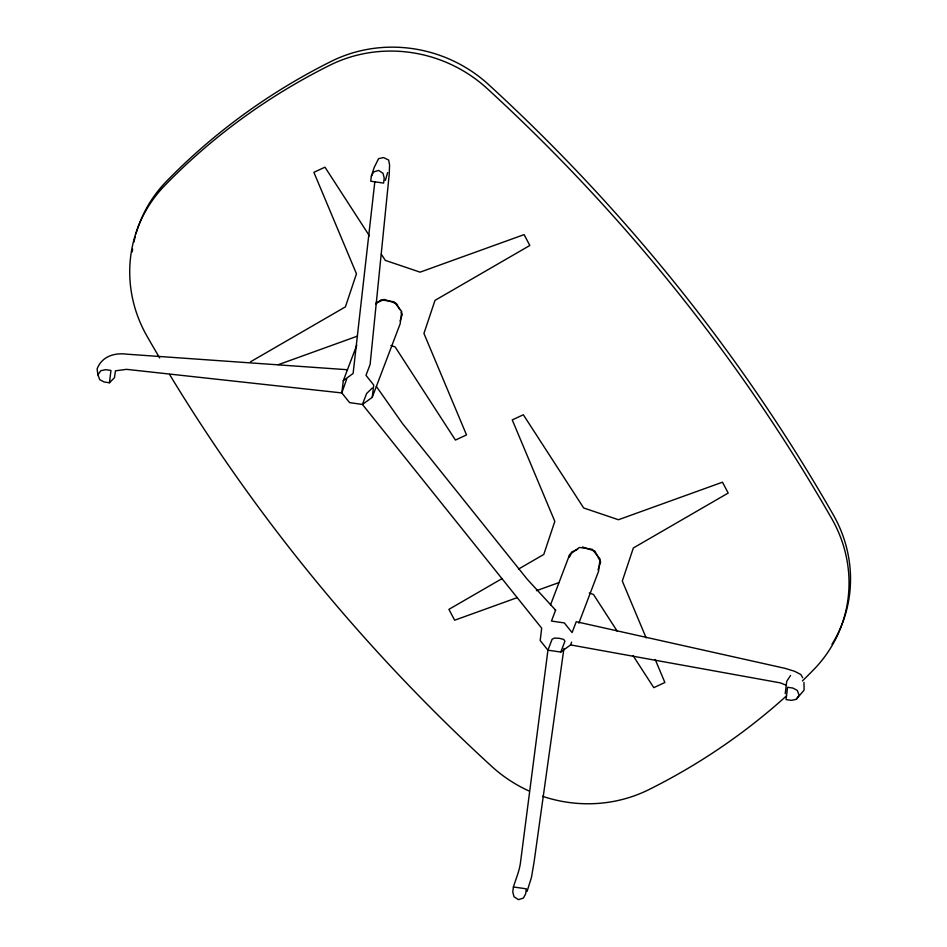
<?xml version="1.0" encoding="UTF-8"?>
<svg xmlns="http://www.w3.org/2000/svg" width="947" height="947" viewBox="0 0 947 947"><rect width="100%" height="100%" fill="white"/><g stroke="black" fill="none" stroke-linecap="round" stroke-linejoin="round"><path stroke-width="1.42" d="M374.823 181.777L353.113 373.485L343.323 380.611L341.831 392.934L349.573 402.605L362.441 404.464L541.684 628.192L540.192 640.515L547.934 650.187L560.802 652.045L570.591 644.919L571.621 642.196M109.45 382.766L110.953 370.443L105.685 369.685L100.808 370.691L97.92 374.834L99.719 379.652L104.194 382.008L109.45 382.766L114.469 377.687L115.451 370.833L126.507 369.342L341.831 392.934L346.72 378.907M371.354 176.178L370.739 181.22L383.606 183.091L384.21 178.048L383.002 173.313L378.599 170.389L373.651 171.952L371.354 176.178L374.112 167.643L378.551 158.682L383.476 157.557L388.637 160.019L389.584 165.05L389.205 174.437L370.111 364.465L365.98 375.343L373.722 385.015L372.23 397.338L362.441 404.464L366.572 393.585L372.207 388.069M513.404 886.96L512.789 892.003L514.008 896.738L518.411 899.65L523.36 898.087L525.656 893.861L526.272 888.819L513.404 886.96C516.103 878.343 519.678 870.376 520.649 861.285L547.934 650.187L552.065 639.308L554.386 638.089L559.239 638.278L563.737 639.45L564.933 641.166L560.802 652.045M569.313 557.321L569.644 554.587L579.434 547.449L592.301 549.319L600.055 558.99L598.551 571.313L578.866 623.126M785.229 693.666L786.72 681.355L790.567 675.483M563.915 648.494L534.049 862.255L531.433 877.502L527.077 891.399M385.346 180.38L387.643 172.579M400.108 320.95L402.286 314.428L401.007 312.025M570.165 556.055L571.479 552.137L577.634 549.272M598.031 569.845L600.647 562.021L594.905 551.166L582.571 546.987M343.323 380.611L356.782 345.182M372.23 397.338L400.19 323.732L401.694 311.409L393.94 301.738L381.073 299.868L375.639 303.833M550.479 605.038L569.644 554.587M376.361 386.459L402.582 423.688L527.077 579.067L555.617 610.176L551.474 621.066L564.341 622.925L572.083 632.596L576.226 621.717L784.885 668.31L794.675 671.305L800.854 674.524L802.701 677.756M796.202 699.36L799.09 695.216L797.291 690.399L792.817 688.031L787.561 687.273L786.057 699.596L791.325 700.354L796.202 699.36L804.098 690.138L803.967 682.373M250.553 361.778L345.406 306.875L356.463 273.79L313.883 172.33L324.975 167.181L369.425 235.85M502.028 578.617L448.914 609.359L454.655 620.214L517.074 597.687M518.471 569.1L543.767 554.457L554.824 521.371L512.244 419.912L523.336 414.762L583.66 507.959L618.438 519.737L722.466 482.201L728.196 493.056L633.354 547.958L622.297 581.044L646.138 637.864M375.58 303.407L384.21 299.394L396.544 303.585L399.741 309.61M278.489 364.619L357.552 336.09M536.487 590.679L558.683 582.677M347.454 369.732L126.993 354.19C114.599 352.556 101.968 356.226 97.091 368.904L97.92 374.834M570.591 644.919L780.316 682.87L786.543 685.344M390.922 345.454L395.1 346.874L455.424 440.071L466.516 434.922L423.936 333.462L434.993 300.377L529.835 245.474L524.105 234.619L420.077 272.156L385.299 260.378L381.333 254.246M589.283 593.035L593.461 594.456L617.266 631.247M554.859 609.667L555.617 610.176M633.141 655.774L653.785 687.652L664.877 682.503L655.217 659.503M802.393 680.952A645.096 612.827 20.8 0 0 813.864 669.47A136.522 129.692 20.8 0 0 831.703 518.565A1770.807 1682.215 20.8 0 0 487.16 88.544A136.522 129.692 20.8 0 0 329.769 65.26A645.096 612.827 20.8 0 0 164.896 185.363A136.522 129.692 20.8 0 0 147.057 336.268A1770.807 1682.215 20.8 0 0 159.676 357.966M786.235 696.104A645.096 612.827 20.8 0 1 648.979 789.573A136.522 129.692 20.8 0 1 542.453 796.273M529.266 791.088A136.522 129.692 20.8 0 1 491.6 766.289A1770.807 1682.215 20.8 0 1 169.549 374.444M831.999 644.256A136.522 129.692 20.8 0 0 833.194 514.659A1770.807 1682.215 20.8 0 0 488.652 84.626A136.522 129.692 20.8 0 0 331.261 61.354A645.096 612.827 20.8 0 0 166.376 181.445A136.522 129.692 20.8 0 0 135.977 233.791M132.237 251.89A136.522 129.692 20.8 0 1 132.639 249.085M133.918 242.089A136.522 129.692 20.8 0 1 135.232 236.537"/></g></svg>
